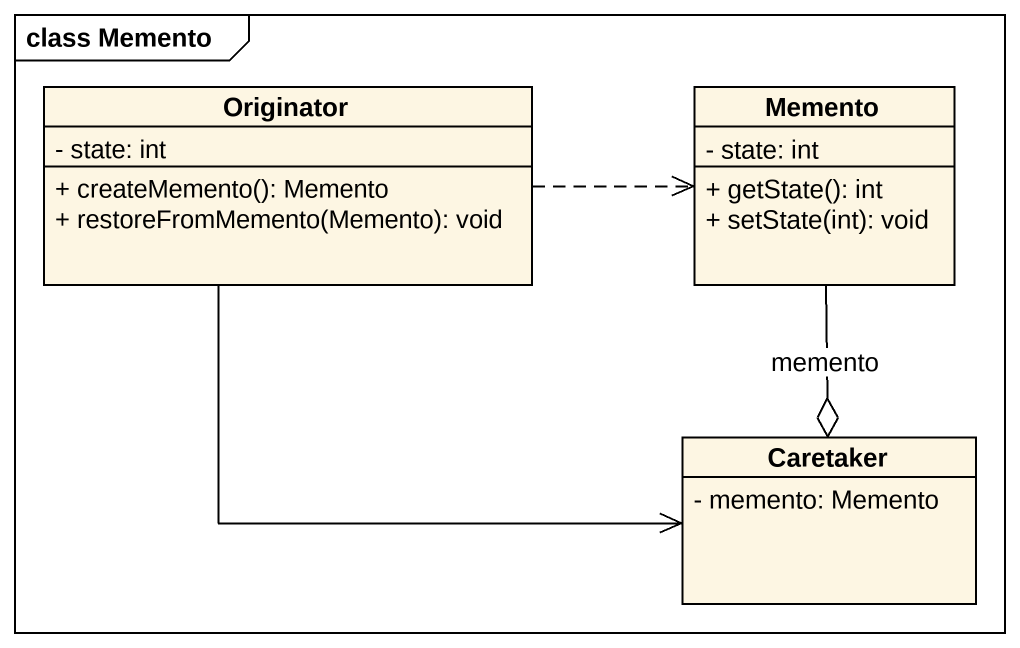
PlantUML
@startuml
mainframe class Memento
hide circle
hide empty members
skinparam classAttributeIconSize 0
class Originator {
  - state: int
  + createMemento(): Memento
  + restoreFromMemento(Memento): void
}
class Memento {
  - state: int
  + getState(): int
  + setState(int): void
}
class Caretaker {
  - memento: Memento
}
Originator .right.> Memento
Originator --> Caretaker
Memento --o Caretaker : memento
@enduml
